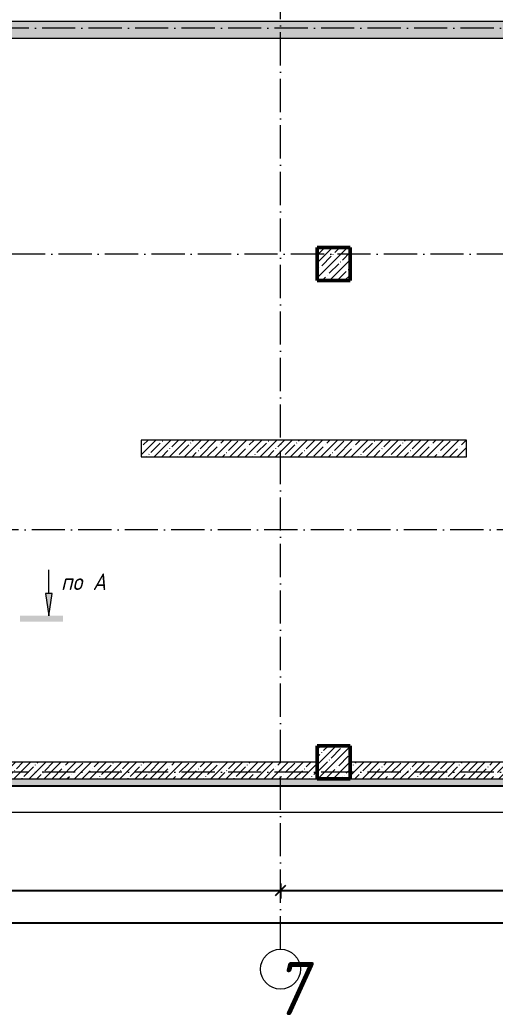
# Model space of a CAD drawing. Header units: millimetres. Extents: x -356862 to 418287, y 0 to 839748.
# Drawn here: x -344825 to -337670, y 453542 to 468522 of the extents above; entities that cross this region are included whole.
import ezdxf

# ---------------------------------------------------------------- set-up
doc = ezdxf.new("R2010")
doc.units = ezdxf.units.MM
doc.linetypes.add('50_200_ШТРИХ_1Т_ш5_п1_п1_', pattern=[700, 500, -100, 0, -100])
for name, color, linetype, lineweight in [('A-____-____-DIMS', 7, 'Continuous', 9), ('A-____-NOTE-TEXT', 7, 'Continuous', 9), ('A-____-NOTE-TEXT-1', 7, 'Continuous', 5), ('A-FLOR-____-OTLN', 7, 'Continuous', 9), ('A-WALL-____-MCUT', 7, 'Continuous', 13), ('A-WALL-____-MCUT-1', 7, 'Continuous', 9), ('A-WALL-____-MCUT-3', 7, 'Continuous', 9), ('A-WALL-____-PATT-1', 7, 'Continuous', 9), ('S-COLS-____-MCUT', 7, 'Continuous', 50), ('S-COLS-____-OTLN', 7, 'Continuous', 9), ('S-GRID-____-IDEN', 7, 'Continuous', 9), ('S-GRID-____-OTLN-1', 7, '50_200_ШТРИХ_1Т_ш5_п1_п1_', 9)]:
    doc.layers.add(name, color=color, linetype=linetype, lineweight=lineweight)
doc.styles.add('ISOCPEUR_I', font='isocpeui.ttf', dxfattribs={"width": 0.9, "height": 2.5})
doc.dimstyles.new('ISO-2_5_0_9К_БОЛЬШОЙ_ОСИ', dxfattribs={"dimscale": 304.8, "dimtxt": 248.995294, "dimasz": 0.492126, "dimexe": 0.393701, "dimexo": 0, "dimgap": 0, "dimtad": 1, "dimdec": 0, "dimzin": 0, "dimdsep": 46, "dimtxsty": 'ISOCPEUR_I', "dimblk1": 'OBLIQUE', "dimblk2": 'OBLIQUE', "dimsah": 1, "dimcen": 0.09, "dimdle": 0.393701, "dimazin": 0, "dimtfac": 1, "dimtdec": 4, "dimtix": 1, "dimtmove": 0, "dimatfit": 3, "dimfxl": 1, "dimtvp": 1, "dimtolj": 1, "dimtzin": 0, "dimarcsym": 2})
pattern_1 = [(45, (-350751.34, 459015.94), (-114.0493, 114.0493), []), (45, (-350637.3, 459015.94), (-114.0493, 114.0493), [201.612, -40.322, 3.353, -36.97])]

# ---------------------------------------------------------------- blocks, each defined once
blk = doc.blocks.new('BSC_Колонна _Прямоугольная - 500х500-V70-АР1_Кладочный план подвала в осях 1-64_А-ГГ')
at = {"layer": 'S-COLS-____-OTLN'}
h = blk.add_hatch(dxfattribs=at)
h.set_pattern_fill('FP_81', color=256, style=0, pattern_type=2)
h.set_pattern_definition([(45, (-10650, 1668.96), (-114.0493, 114.0493), []), (45, (-10535.95, 1668.96), (-114.0493, 114.0493), [201.612, -40.322, 3.353, -36.97])])
h.paths.add_polyline_path([(-250, -250), (250, -250), (250, 250), (-250, 250)], flags=0)
at = {"layer": 'S-COLS-____-MCUT'}
for p, q in [((250, 250), (-250, 250)), ((-250, 250), (-250, -250)), ((250, -250), (250, 250)), ((-250, -250), (250, -250))]:
    blk.add_line(p, q, dxfattribs=at)
blk = doc.blocks.new('BSC_Колонна _Прямоугольная - 500х500-V71-АР1_Кладочный план подвала в осях 1-64_А-ГГ')
at = {"layer": 'S-COLS-____-OTLN'}
h = blk.add_hatch(dxfattribs=at)
h.set_pattern_fill('FP_82', color=256, style=0, pattern_type=2)
h.set_pattern_definition([(45, (-10650, -5831.04), (-114.0493, 114.0493), []), (45, (-10535.95, -5831.04), (-114.0493, 114.0493), [201.612, -40.322, 3.353, -36.97])])
h.paths.add_polyline_path([(-250, -250), (250, -250), (250, 250), (-250, 250)], flags=0)
at = {"layer": 'S-COLS-____-MCUT'}
for p, q in [((250, 250), (-250, 250)), ((-250, 250), (-250, -250)), ((250, -250), (250, 250)), ((-250, -250), (250, -250))]:
    blk.add_line(p, q, dxfattribs=at)
blk = doc.blocks.new('Ось сетки - Круг_Ø6_00__ISO-2_5_0_9K_-25732049-АР1_Кладочный план подвала в осях 1-64_А-ГГ')
at = {"layer": 'S-GRID-____-IDEN'}
blk.add_circle((0, 0), 3, dxfattribs=at)
blk = doc.blocks.new('_Oblique')
at = {"color": 0, "linetype": 'ByBlock', "lineweight": -2}
blk.add_line((-0.5, -0.5), (0.5, 0.5), dxfattribs=at)
blk = doc.blocks.new('*D8101')
at = {"layer": 'A-____-____-DIMS', "color": 0, "lineweight": -2, "transparency": 16777216}
for p, q in [((-345421, 455417), (-340781, 455417)), ((-345301, 455523), (-345301, 455297)), ((-340901, 455523), (-340901, 455297))]:
    blk.add_line(p, q, dxfattribs=at)
at = {"layer": 'Defpoints', "color": 0, "transparency": 16777216}
for p in [(-345301, 455523), (-340901, 455523), (-340901, 455417)]:
    blk.add_point(p, dxfattribs=at)
at = {"layer": 'A-____-____-DIMS', "color": 0, "lineweight": -2, "transparency": 16777216, "xscale": 150, "yscale": 150, "zscale": 150, "rotation": 180}
blk.add_blockref('_Oblique', (-345301, 455417), dxfattribs=at)
at = {"layer": 'A-____-____-DIMS', "color": 0, "lineweight": -2, "transparency": 16777216, "xscale": 150, "yscale": 150, "zscale": 150}
blk.add_blockref('_Oblique', (-340901, 455417), dxfattribs=at)
at = {"layer": 'A-____-____-DIMS', "color": 0, "transparency": 16777216, "insert": (-343101, 455419), "char_height": 2.5, "width": 804.45, "attachment_point": 5, "style": 'ISOCPEUR_I'}
blk.add_mtext('\\A1;4400', dxfattribs=at)
blk = doc.blocks.new('*D8102')
at = {"layer": 'A-____-____-DIMS', "color": 0, "lineweight": -2, "transparency": 16777216}
for p, q in [((-341021, 455417), (-336181, 455417)), ((-340901, 455523), (-340901, 455297)), ((-336301, 455523), (-336301, 455297))]:
    blk.add_line(p, q, dxfattribs=at)
at = {"layer": 'Defpoints', "color": 0, "transparency": 16777216}
for p in [(-340901, 455523), (-336301, 455523), (-336301, 455417)]:
    blk.add_point(p, dxfattribs=at)
at = {"layer": 'A-____-____-DIMS', "color": 0, "lineweight": -2, "transparency": 16777216, "xscale": 150, "yscale": 150, "zscale": 150, "rotation": 180}
blk.add_blockref('_Oblique', (-340901, 455417), dxfattribs=at)
at = {"layer": 'A-____-____-DIMS', "color": 0, "lineweight": -2, "transparency": 16777216, "xscale": 150, "yscale": 150, "zscale": 150}
blk.add_blockref('_Oblique', (-336301, 455417), dxfattribs=at)
at = {"layer": 'A-____-____-DIMS', "color": 0, "transparency": 16777216, "insert": (-338601, 455419), "char_height": 2.5, "width": 781.46, "attachment_point": 5, "style": 'ISOCPEUR_I'}
blk.add_mtext('\\A1;4600', dxfattribs=at)
blk = doc.blocks.new('*D8129')
at = {"layer": 'A-____-____-DIMS', "color": 0, "lineweight": -2, "transparency": 16777216}
for p, q in [((-353101, 455035), (-353101, 454809)), ((-249601, 455035), (-249601, 454809)), ((-353221, 454929), (-249481, 454929))]:
    blk.add_line(p, q, dxfattribs=at)
at = {"layer": 'Defpoints', "color": 0, "transparency": 16777216}
for p in [(-353101, 455035), (-249601, 455035), (-249601, 454929)]:
    blk.add_point(p, dxfattribs=at)
at = {"layer": 'A-____-____-DIMS', "color": 0, "lineweight": -2, "transparency": 16777216, "xscale": 150, "yscale": 150, "zscale": 150, "rotation": 180}
blk.add_blockref('_Oblique', (-353101, 454929), dxfattribs=at)
at = {"layer": 'A-____-____-DIMS', "color": 0, "lineweight": -2, "transparency": 16777216, "xscale": 150, "yscale": 150, "zscale": 150}
blk.add_blockref('_Oblique', (-249601, 454929), dxfattribs=at)
at = {"layer": 'A-____-____-DIMS', "color": 0, "transparency": 16777216, "insert": (-301351, 454930), "char_height": 2.5, "width": 1080.26, "attachment_point": 5, "style": 'ISOCPEUR_I'}
blk.add_mtext('\\A1;103500', dxfattribs=at)

msp = doc.modelspace()

# ---------------------------------------------------------------- hatches: boundary and pattern name
at = {"layer": 'A-____-NOTE-TEXT-1'}
for points in [[(-344391.2588, 459553.2437), (-344341.2588, 459886.8852), (-344441.2588, 459886.8852), (-344420.8602, 459750.7694)], [(-344175.4107, 459466.5072), (-344175.4107, 459553.2437), (-344825.4107, 459553.2437), (-344825.4107, 459466.5072), (-344341.2588, 459466.5072)]]:
    msp.add_hatch(color=256, dxfattribs=at).paths.add_polyline_path(points, flags=0)
at = {"layer": 'A-WALL-____-PATT-1'}
h = msp.add_hatch(dxfattribs=at)
h.set_pattern_fill('FP_1', color=256, style=0, pattern_type=2)
h.set_pattern_definition(pattern_1)
h.paths.add_polyline_path([(-326021.6659, 468246.983), (-324951.3432, 468246.983), (-324951.3432, 468496.983), (-345901.2011, 468496.983), (-345901.2011, 468246.983), (-327789.1691, 468246.983)], flags=0)
h.paths.add_polyline_path([(-347401.2011, 468246.983), (-347402.2011, 468496.983), (-350301.3432, 468496.983), (-350301.3432, 468246.983), (-347402.2011, 468246.983)], flags=0)
h.paths.add_polyline_path([(-351801.3432, 468246.983), (-351801.3432, 468496.983), (-352701.3432, 468496.983), (-352701.3432, 468246.983)], flags=0)
h = msp.add_hatch(dxfattribs=at)
h.set_pattern_fill('FP_1', color=256, style=0, pattern_type=2)
h.set_pattern_definition(pattern_1)
h.paths.add_polyline_path([(-338101.3432, 461946.983), (-338101.3432, 462196.983), (-343001.3432, 462196.983), (-343001.3432, 461946.983)], flags=0)
h = msp.add_hatch(dxfattribs=at)
h.set_pattern_fill('FP_1', color=256, style=0, pattern_type=2)
h.set_pattern_definition(pattern_1)
h.paths.add_polyline_path([(-340351.3432, 457096.983), (-340351.3432, 457346.983), (-344951.3432, 457346.983), (-344951.3432, 457096.983), (-343696.6982, 457096.983)], flags=0)
h = msp.add_hatch(dxfattribs=at)
h.set_pattern_fill('FP_1', color=256, style=0, pattern_type=2)
h.set_pattern_definition(pattern_1)
h.paths.add_polyline_path([(-336351.3432, 457096.983), (-336351.3432, 457346.983), (-339851.3432, 457346.983), (-339851.3432, 457096.983)], flags=0)
h = msp.add_hatch(dxfattribs=at)
h.set_pattern_fill('FP_91', color=256, style=0, pattern_type=2)
h.set_pattern_definition([(0, (-350751.34, 459015.94), (120.968, 69.841), [80.645, -161.29]), (120, (-350751.34, 459015.94), (-120.96808, 69.84086), [80.645, -161.29]), (60, (-350751.34, 459015.94), (-8e-05, 139.68186), [0, -161.29, 80.645, 0])])
h.paths.add_polyline_path([(-249399.3432, 456994.983), (-249399.3432, 457094.983), (-353203.3432, 457094.983), (-353203.3432, 456994.983), (-251786.5304, 456994.983)], flags=0)

# ---------------------------------------------------------------- linework, layer by layer
at = {"layer": 'A-____-NOTE-TEXT'}
for p, q in [((-344391.2588, 459886.8852), (-344391.2588, 460243.1352)), ((-344441.2588, 459886.8852), (-344391.2588, 459553.2437)), ((-344341.2588, 459886.8852), (-344441.2588, 459886.8852)), ((-344391.2588, 459553.2437), (-344341.2588, 459886.8852))]:
    msp.add_line(p, q, dxfattribs=at)
at = {"layer": 'A-FLOR-____-OTLN'}
msp.add_line((-353701.3432, 456596.983), (-312451.3432, 456596.983), dxfattribs=at)
at = {"layer": 'A-WALL-____-MCUT'}
for p, q in [((-353311.3432, 456986.983), (-249391.3432, 456986.983)), ((-249399.3432, 456994.983), (-353303.3432, 456994.983))]:
    msp.add_line(p, q, dxfattribs=at)
at = {"layer": 'A-WALL-____-MCUT-1'}
for p, q in [((-324951.3432, 468496.983), (-345901.2011, 468496.983)), ((-345901.2011, 468246.983), (-324951.3432, 468246.983)), ((-338101.3432, 462196.983), (-343001.3432, 462196.983)), ((-343001.3432, 462196.983), (-343001.3432, 461946.983)), ((-338101.3432, 461946.983), (-338101.3432, 462196.983)), ((-343001.3432, 461946.983), (-338101.3432, 461946.983)), ((-340351.3432, 457346.983), (-344951.3432, 457346.983)), ((-336351.3432, 457346.983), (-339851.3432, 457346.983)), ((-344951.3432, 457096.983), (-340351.3432, 457096.983)), ((-339851.3432, 457096.983), (-336351.3432, 457096.983))]:
    msp.add_line(p, q, dxfattribs=at)
at = {"layer": 'A-WALL-____-MCUT-3'}
msp.add_line((-249499.3432, 457094.983), (-353203.3432, 457094.983), dxfattribs=at)
at = {"layer": 'S-GRID-____-OTLN-1'}
for p, q in [((-340901.3432, 454533.3346), (-340901.3432, 508896.9006)), ((-246676.9366, 468396.983), (-355213.8729, 468396.983)), ((-260432.5559, 464996.983), (-355420.1134, 464996.983)), ((-246832.7496, 460846.983), (-355420.1134, 460846.983)), ((-246676.9366, 457196.983), (-355420.1134, 457196.983))]:
    msp.add_line(p, q, dxfattribs=at)

# ---------------------------------------------------------------- block references
at = {"layer": 'S-COLS-____-OTLN'}
for name, p in [('BSC_Колонна _Прямоугольная - 500х500-V71-АР1_Кладочный план подвала в осях 1-64_А-ГГ', (-340101.3432, 464846.983)), ('BSC_Колонна _Прямоугольная - 500х500-V70-АР1_Кладочный план подвала в осях 1-64_А-ГГ', (-340101.3432, 457346.983))]:
    msp.add_blockref(name, p, dxfattribs=at)
at = {"layer": 'S-GRID-____-IDEN', "xscale": 99.99999999999993, "yscale": 99.99999999999993, "zscale": 99.99999999999993}
msp.add_blockref('Ось сетки - Круг_Ø6_00__ISO-2_5_0_9K_-25732049-АР1_Кладочный план подвала в осях 1-64_А-ГГ', (-340901.3432, 454233.3346), dxfattribs=at)

# ---------------------------------------------------------------- texts
at = {"layer": 'A-____-NOTE-TEXT', "char_height": 250, "attachment_point": 1, "style": 'ISOCPEUR_I'}
for s, insert, width in [('\\fISOCPEUR|b0|i1|c204|p34|;\\W.9;А', (-343730.3003, 460189.6731), 252.531563), ('по', (-344206.5503, 460189.6731), 404.0505)]:
    msp.add_mtext(s, dxfattribs=dict(at, insert=insert, width=width))
at = {"layer": 'S-GRID-____-IDEN', "insert": (-341023.0216, 454342.1093), "char_height": 800, "width": 202.02525, "attachment_point": 1, "style": 'ISOCPEUR_I'}
msp.add_mtext('\\fISOCPEUR|b0|i1|c204|p34|;\\W.9;7', dxfattribs=at)

# ---------------------------------------------------------------- dimensions: what is measured, and where the dimension line sits
at = {"layer": 'A-____-____-DIMS'}
for base, p1, p2, override, picture, middle in [((-340901.3432, 455417.418), (-345301.3432, 455523.484), (-340901.3432, 455523.484), {"dimtxt": 400, "dimpost": '<>', "dimfxl": 4400}, '*D8101', (-343101.3432, 455418.668)), ((-336301.3432, 455417.418), (-340901.3432, 455523.484), (-336301.3432, 455523.484), {"dimtxt": 400, "dimpost": '<>', "dimfxl": 4600}, '*D8102', (-338601.3432, 455418.668)), ((-249601.3432, 454929.2109), (-353101.3432, 455035.2769), (-249601.3432, 455035.2769), {"dimtxt": 400, "dimpost": '<>', "dimfxl": 103500}, '*D8129', (-301351.3432, 454930.4609))]:
    dim = msp.add_linear_dim(base=base, p1=p1, p2=p2, dimstyle='ISO-2_5_0_9К_БОЛЬШОЙ_ОСИ', override=override, dxfattribs=at)
    dim.commit()
    dim.dimension.update_dxf_attribs({"geometry": picture, "text_midpoint": middle})

doc.saveas('drawing.dxf')
